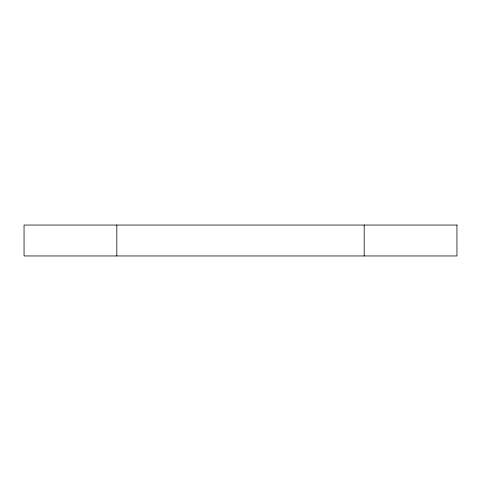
<?xml version="1.0" encoding="UTF-8"?>
<svg xmlns="http://www.w3.org/2000/svg" width="481" height="481" viewBox="0 0 481 481"><rect width="100%" height="100%" fill="white"/><g stroke="black" fill="none" stroke-linecap="round" stroke-linejoin="round"><path stroke-width="0.72" d="M364.183 225.042L364.183 255.958M116.817 225.042L116.817 255.958M456.95 225.042L24.05 225.042L24.05 255.958L456.95 255.958L456.95 225.042"/></g></svg>
